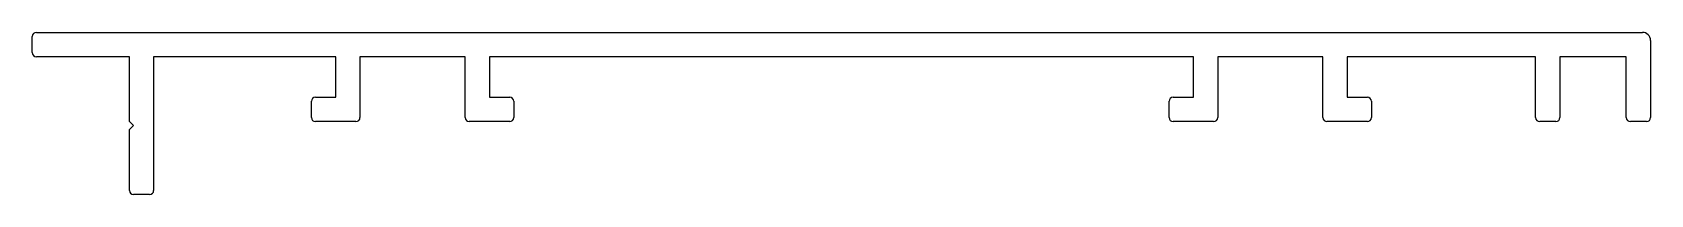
# Model space of a CAD drawing. Extents: x 609 to 709, y 674 to 684.
import ezdxf

# ---------------------------------------------------------------- set-up
doc = ezdxf.new("R2010")
doc.units = 0
doc.layers.get('0').update_dxf_attribs({"linetype": 'CONTINUOUS'})

msp = doc.modelspace()

# ---------------------------------------------------------------- linework, layer by layer
for p, q in [((608.59, 682.51), (608.59, 683.51)), ((608.84, 683.76), (708.09, 683.76)), ((708.59, 683.26), (708.59, 678.51)), ((614.59, 682.26), (608.84, 682.26)), ((614.59, 678.26), (614.59, 682.26)), ((616.09, 682.26), (616.09, 674.01)), ((627.34, 682.26), (616.09, 682.26)), ((627.34, 679.76), (627.34, 682.26)), ((628.84, 682.26), (628.84, 678.51)), ((632.09, 682.26), (628.84, 682.26)), ((635.34, 682.26), (632.09, 682.26)), ((635.34, 678.51), (635.34, 682.26)), ((636.84, 682.26), (636.84, 679.76)), ((680.34, 682.26), (636.84, 682.26)), ((680.34, 679.76), (680.34, 682.26)), ((685.09, 682.26), (681.84, 682.26)), ((681.84, 682.26), (681.84, 678.51)), ((688.34, 682.26), (685.09, 682.26)), ((688.34, 678.51), (688.34, 682.26)), ((701.49, 682.26), (689.84, 682.26)), ((689.84, 682.26), (689.84, 679.76)), ((701.49, 678.51), (701.49, 682.26)), ((707.09, 682.26), (702.99, 682.26)), ((702.99, 682.26), (702.99, 678.51)), ((707.09, 678.51), (707.09, 682.26)), ((625.84, 678.51), (625.84, 679.51)), ((626.09, 679.76), (627.34, 679.76)), ((636.84, 679.76), (638.09, 679.76)), ((638.34, 679.51), (638.34, 678.51)), ((678.84, 678.51), (678.84, 679.51)), ((679.09, 679.76), (680.34, 679.76)), ((689.84, 679.76), (691.09, 679.76)), ((691.34, 679.51), (691.34, 678.51)), ((614.84, 678.01), (614.59, 678.26)), ((614.59, 677.76), (614.84, 678.01)), ((628.59, 678.26), (626.09, 678.26)), ((638.09, 678.26), (635.59, 678.26)), ((681.59, 678.26), (679.09, 678.26)), ((691.09, 678.26), (688.59, 678.26)), ((702.74, 678.26), (701.74, 678.26)), ((708.34, 678.26), (707.34, 678.26)), ((614.59, 674.01), (614.59, 677.76)), ((615.84, 673.76), (614.84, 673.76))]:
    msp.add_line(p, q)
for centre, radius, start, end in [((608.84, 683.51), 0.25, 90, 180), ((708.09, 683.26), 0.5, 0, 90), ((608.84, 682.51), 0.25, 180, 270), ((626.09, 679.51), 0.25, 90, 180), ((638.09, 679.51), 0.25, 0, 90), ((679.09, 679.51), 0.25, 90, 180), ((691.09, 679.51), 0.25, 0, 90), ((626.09, 678.51), 0.25, 180, 270), ((628.59, 678.51), 0.25, 270, 0), ((635.59, 678.51), 0.25, 180, 270), ((638.09, 678.51), 0.25, 270, 0), ((679.09, 678.51), 0.25, 180, 270), ((681.59, 678.51), 0.25, 270, 0), ((688.59, 678.51), 0.25, 180, 270), ((691.09, 678.51), 0.25, 270, 0), ((701.74, 678.51), 0.25, 180, 270), ((702.74, 678.51), 0.25, 270, 0), ((707.34, 678.51), 0.25, 180, 270), ((708.34, 678.51), 0.25, 270, 0), ((614.84, 674.01), 0.25, 180, 270), ((615.84, 674.01), 0.25, 270, 0)]:
    msp.add_arc(centre, radius, start, end)

doc.saveas('drawing.dxf')
